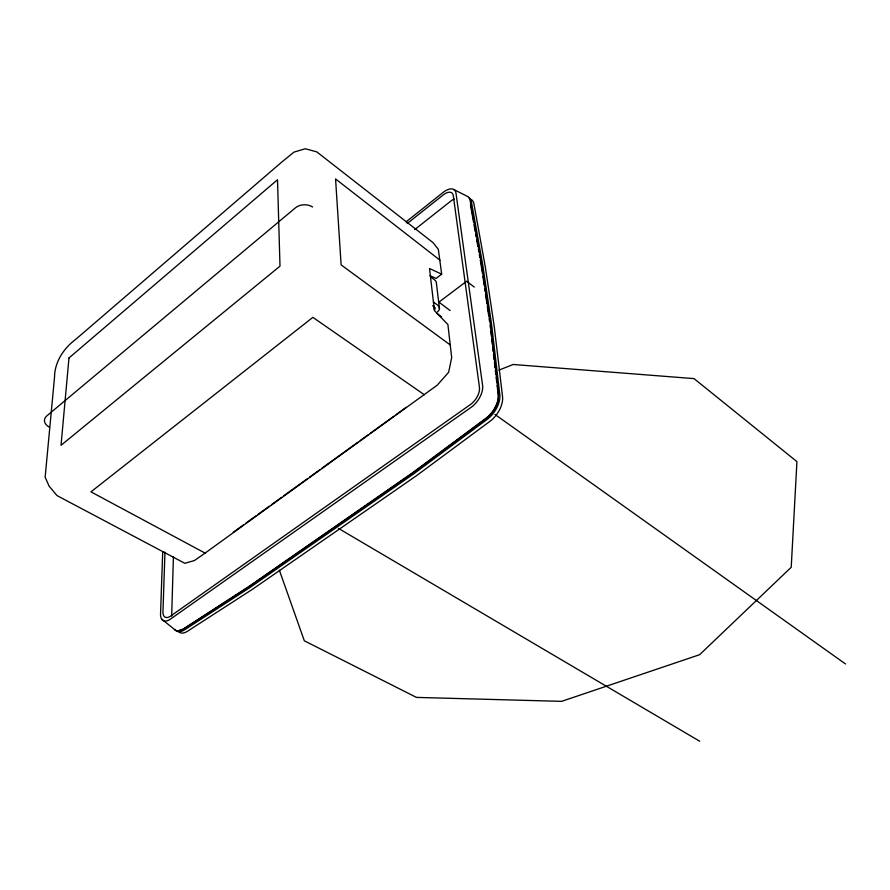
<?xml version="1.0" encoding="UTF-8"?>
<svg xmlns="http://www.w3.org/2000/svg" width="890" height="890" viewBox="0 0 890 890"><rect width="100%" height="100%" fill="white"/><g stroke="black" fill="none" stroke-linecap="round" stroke-linejoin="round"><path stroke-width="1.33" d="M171.67 616.102L173.417 556.528M162.714 551.633L160.545 613.855A15.842 7.888 -61.6 0 0 170.357 619.173L471.144 407.32A17.744 10.124 -54.9 0 0 482.591 385.314L456.003 193.286A15.998 8.043 -52.6 0 0 443.087 192.44L406.129 221.821M164.962 552.1L162.959 611.775A12.46 6.208 -61.6 0 0 170.769 615.98L470.343 404.594A13.962 7.966 -54.9 0 0 479.432 387.128L453.31 195.767A12.594 6.33 -52.6 0 0 443.042 195.066L407.208 223.523M414.662 229.631L450.607 201.251A12.538 6.364 -52.6 0 1 454.323 199.015M441.685 274.165L429.514 268.513L434.431 310.566L447.904 324.539L451.686 357.602L448.638 372.287L437.213 385.203L205.089 553.102L194.421 560.544L184.809 563.292L56.982 495.574L49.072 486.085L45.145 477.174L54.513 377.393C54.624 361.941 63.657 348.29 75.784 339.301L281.685 162.136L293.945 152.134L305.259 148.741L316.784 151.867L433.007 242.603L438.347 249.378L441.685 274.165L436.078 278.448L429.97 275.655M233.358 532.187L243.46 524.889M245.696 523.276L255.797 515.978M258.044 514.353L269.269 506.254M271.517 504.63L281.618 497.332M283.854 495.708L307.428 478.686M309.675 477.062L319.777 469.775M322.013 468.151L357.936 442.208M360.172 440.595L368.037 434.91M370.273 433.297L393.847 416.275M396.095 414.651L406.196 407.353M498.956 370.129L513.152 364.488L694.033 378.617L796.928 461.621L791.221 567.275L699.629 654.695L561.612 701.353L416.431 697.393L304.324 640.789L279.36 570.201M453.755 189.492L467.506 196.445A18.723 9.545 -52.5 0 1 470.209 200.917L481.512 264.274L490.301 323.782L498.378 393.202A20.759 12.004 -54.9 0 1 485.005 418.979L412.404 472.89L248.521 586.766L183.729 628.729A18.534 9.356 -61.7 0 1 173.483 628.618L161.691 619.14M205.089 553.102L90.969 491.847L312.88 317.352L424.363 394.771M338.456 528.393L699.74 741.259M494.962 414.44L845.5 663.962M450.44 345.098L341.126 264.897L335.563 178.946L439.96 260.18M436.489 313.124L441.574 316.918M432.64 305.737L435.277 307.973L434.487 310.076L434.02 306.093M433.43 301.988L437.747 305.226A6.297 4.695 -5.9 0 1 437.468 311.889M450.095 310.554L438.926 302.133L466.694 281.195L474.248 287.081M430.482 276.757L434.743 280.016A6.208 4.695 -5.8 0 1 436.423 283.309L439.449 308.519M470.421 204.644L473.547 222.166M474.025 224.87L475.227 231.611M475.705 234.304L476.183 236.996M476.662 239.699L477.863 246.441M478.353 249.133L478.831 251.837M479.31 254.529L479.788 257.221M480.266 259.925L482.48 273.508M482.881 276.245L484.293 285.812M484.705 288.549L485.106 291.286M485.506 294.023L486.919 303.601M487.32 306.338L488.732 315.917M489.133 318.653L489.545 321.39M490.145 325.495L490.468 328.21M490.779 330.935L491.414 336.376M491.725 339.09L492.359 344.53M492.671 347.256L493.149 351.339M493.461 354.053L494.095 359.493M494.406 362.219L495.04 367.659M495.352 370.385L495.83 374.456M496.142 377.182L496.776 382.622M497.098 385.348L498.2 394.871A19.124 11.081 -54.9 0 1 485.795 418.79L413.283 472.601L250.268 585.865L185.52 627.795A17.077 8.644 -61.7 0 1 179.836 629.898M49.217 427.1A11.793 7.799 6.7 0 1 46.725 415.975L295.402 207.86A12.694 9.99 1.4 0 1 312.59 206.992M471.244 199.538A18.679 9.568 -52.5 0 1 473.958 204.01L485.373 267.334L494.273 326.819L502.494 396.195A20.704 12.026 -54.8 0 1 489.166 421.916L416.609 475.605L252.827 589.058L188.068 630.877A18.49 9.378 -61.7 0 1 177.811 630.732M468.763 197.48A18.701 9.556 -52.5 0 1 471.455 201.952L482.803 265.298L491.636 324.794L499.757 394.203A20.737 12.015 -54.8 0 1 486.396 419.958L413.805 473.792L249.957 587.534L185.176 629.441A18.523 9.367 -61.7 0 1 174.93 629.319M68.975 357.98L61.032 445.3L279.994 266.155L277.513 179.747L68.975 357.98"/></g></svg>
